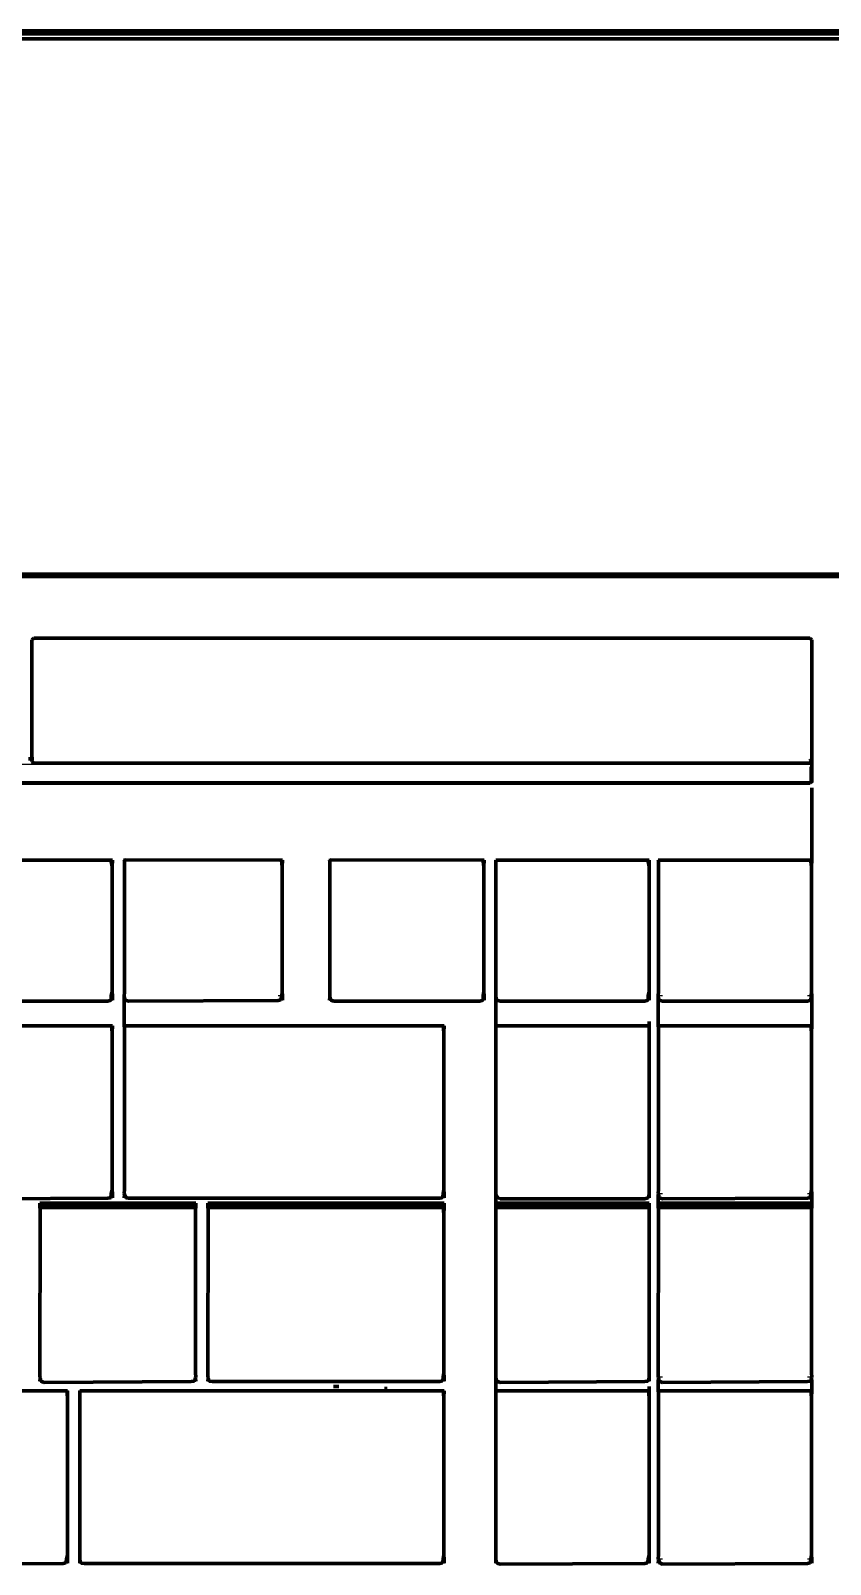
# Model space of a CAD drawing. Header units: millimetres. Extents: x 4307 to 31003, y 2809 to 20009.
# Drawn here: x 12785.8 to 12848.1, y 12669.8 to 12789.3 of the extents above; entities that cross this region are included whole.
import ezdxf

# ---------------------------------------------------------------- set-up
doc = ezdxf.new("R2010")
doc.units = ezdxf.units.MM
doc.layers.add('ProfileEdges', color=7, linetype='Continuous')

msp = doc.modelspace()

# ---------------------------------------------------------------- linework, layer by layer
for p, q in [((12846.47, 12732.13), (12644.7, 12732.13)), ((12846.47, 12732.23), (12846.47, 12732.13)), ((12846.47, 12731.94), (12846.47, 12730.8)), ((12644.7, 12730.8), (12846.47, 12730.8)), ((12792.06, 12714.13), (12792.15, 12714.13)), ((12805.06, 12714.13), (12805.34, 12714.13)), ((12805.34, 12714.13), (12805.41, 12714.13)), ((12821.02, 12714.13), (12821.11, 12714.13)), ((12833.88, 12714.13), (12833.96, 12714.13)), ((12834.65, 12714.13), (12834.99, 12714.13)), ((12846.27, 12714.13), (12846.56, 12714.13)), ((12846.56, 12714.13), (12846.61, 12714.13)), ((12780.16, 12713.79), (12792.06, 12713.79)), ((12792.06, 12713.79), (12792.15, 12713.79)), ((12793.08, 12713.79), (12793.16, 12713.79)), ((12793.16, 12713.79), (12805.06, 12713.75)), ((12805.28, 12713.81), (12805.41, 12713.79)), ((12809.07, 12713.79), (12809.16, 12713.79)), ((12809.16, 12713.79), (12821.02, 12713.79)), ((12821.02, 12713.79), (12821.11, 12713.79)), ((12822, 12713.79), (12822.08, 12713.79)), ((12822.08, 12713.79), (12833.88, 12713.79)), ((12833.88, 12713.79), (12833.96, 12713.79)), ((12834.65, 12713.79), (12834.73, 12713.79)), ((12834.73, 12713.79), (12846.53, 12713.79)), ((12846.53, 12713.79), (12846.61, 12713.79)), ((12792.15, 12698.73), (12792.06, 12698.73)), ((12817.9, 12698.73), (12817.99, 12698.73)), ((12833.88, 12698.73), (12833.96, 12698.73)), ((12834.65, 12698.73), (12834.99, 12698.73)), ((12846.27, 12698.73), (12846.54, 12698.73)), ((12846.54, 12698.73), (12846.61, 12698.73)), ((12791.81, 12698.39), (12791.96, 12698.39)), ((12792.02, 12698.41), (12792.15, 12698.39)), ((12793.08, 12698.39), (12793.21, 12698.41)), ((12793.27, 12698.39), (12793.42, 12698.39)), ((12817.65, 12698.39), (12817.8, 12698.39)), ((12817.86, 12698.41), (12817.99, 12698.39)), ((12822, 12698.39), (12822.12, 12698.41)), ((12822.12, 12698.41), (12822.16, 12698.39)), ((12822.16, 12698.39), (12822.19, 12698.39)), ((12833.62, 12698.39), (12833.88, 12698.39)), ((12833.88, 12698.39), (12833.96, 12698.39)), ((12834.65, 12698.39), (12834.73, 12698.39)), ((12834.73, 12698.39), (12834.99, 12698.39)), ((12846.27, 12698.39), (12846.42, 12698.39)), ((12846.48, 12698.41), (12846.61, 12698.39)), ((12798.55, 12684.44), (12798.64, 12684.44)), ((12817.9, 12684.44), (12817.99, 12684.44)), ((12833.87, 12684.44), (12833.96, 12684.44)), ((12834.65, 12684.44), (12834.99, 12684.44)), ((12846.27, 12684.44), (12846.61, 12684.44)), ((12786.5, 12684.1), (12786.58, 12684.1)), ((12786.58, 12684.1), (12798.3, 12684.07)), ((12798.55, 12684.1), (12798.64, 12684.1)), ((12799.58, 12684.1), (12799.67, 12684.1)), ((12817.86, 12684.12), (12817.99, 12684.1)), ((12822, 12684.1), (12822.08, 12684.1)), ((12822.08, 12684.1), (12833.62, 12684.07)), ((12833.88, 12684.1), (12833.96, 12684.1)), ((12834.65, 12684.1), (12834.73, 12684.1)), ((12834.73, 12684.1), (12846.27, 12684.07)), ((12846.53, 12684.1), (12846.61, 12684.1)), ((12776.73, 12669.93), (12788.33, 12669.9)), ((12788.54, 12669.95), (12788.67, 12669.93)), ((12788.67, 12670.27), (12788.58, 12670.27)), ((12789.61, 12670.27), (12789.69, 12670.27)), ((12789.61, 12669.93), (12789.69, 12669.93)), ((12817.86, 12669.95), (12817.99, 12669.93)), ((12817.9, 12670.27), (12817.99, 12670.27)), ((12822, 12669.93), (12822.08, 12669.93)), ((12822.08, 12669.93), (12833.62, 12669.9)), ((12833.83, 12669.95), (12833.96, 12669.93)), ((12833.88, 12670.27), (12833.96, 12670.27)), ((12834.65, 12670.27), (12834.99, 12670.27)), ((12834.65, 12669.93), (12834.78, 12669.95)), ((12834.81, 12669.93), (12846.27, 12669.9)), ((12846.27, 12670.27), (12846.54, 12670.27)), ((12846.48, 12669.95), (12846.61, 12669.93)), ((12846.54, 12670.27), (12846.61, 12670.27))]:
    msp.add_line(p, q)
at = {"layer": 'ProfileEdges', "lineweight": 211}
for p, q in [((13066.73, 12789.29), (12599.97, 12789.27)), ((13085.09, 12788.66), (12600.04, 12788.66)), ((12618.41, 12789.05), (13066.71, 12789.05)), ((12612.47, 12746.77), (12911.67, 12746.79)), ((12911.52, 12746.95), (12612.64, 12746.95)), ((12785.89, 12741.84), (12786.03, 12741.98)), ((12785.89, 12732.57), (12785.89, 12741.84)), ((12786.03, 12741.98), (12846.47, 12741.98)), ((12846.47, 12741.98), (12846.61, 12741.84)), ((12846.61, 12732.39), (12846.61, 12741.84)), ((12785.62, 12732.57), (12785.89, 12732.57)), ((12785.89, 12732.57), (12785.89, 12732.38)), ((12785.89, 12732.57), (12786.03, 12732.57)), ((12786.03, 12732.23), (12785.89, 12732.38)), ((12786.03, 12732.23), (12846.47, 12732.23)), ((12846.47, 12732.57), (12846.61, 12732.39)), ((12846.47, 12732.23), (12846.61, 12732.39)), ((12846.61, 12730.82), (12846.61, 12732.39)), ((12846.47, 12730.67), (12846.61, 12730.82)), ((12846.61, 12730.72), (12846.61, 12730.82)), ((12846.47, 12730.67), (12644.7, 12730.67)), ((12846.61, 12730.32), (12846.61, 12724.69)), ((12780.12, 12724.69), (12792.04, 12724.69)), ((12792.04, 12724.69), (12792.06, 12724.59)), ((12792.04, 12724.69), (12792.15, 12724.69)), ((12792.13, 12724.2), (12792.06, 12724.59)), ((12792.15, 12724.69), (12792.13, 12724.2)), ((12792.13, 12714.43), (12792.13, 12724.2)), ((12793.15, 12724.7), (12793.08, 12724.69)), ((12793.08, 12724.69), (12793.1, 12724.58)), ((12793.15, 12724.7), (12793.1, 12724.58)), ((12793.1, 12724.58), (12793.1, 12714.43)), ((12805.33, 12724.69), (12793.15, 12724.7)), ((12805.33, 12724.69), (12805.38, 12724.2)), ((12805.41, 12724.69), (12805.33, 12724.69)), ((12805.41, 12724.69), (12805.38, 12724.2)), ((12805.38, 12724.2), (12805.38, 12714.43)), ((12809.12, 12724.7), (12809.07, 12724.69)), ((12809.07, 12724.69), (12809.09, 12724.58)), ((12809.12, 12724.7), (12809.09, 12724.58)), ((12809.09, 12714.05), (12809.09, 12724.58)), ((12821, 12724.69), (12809.12, 12724.7)), ((12821, 12724.69), (12821.02, 12724.59)), ((12821.11, 12724.69), (12821, 12724.69)), ((12821.09, 12724.2), (12821.02, 12724.59)), ((12821.09, 12724.2), (12821.11, 12724.69)), ((12821.09, 12714.43), (12821.09, 12724.2)), ((12822.05, 12724.69), (12822, 12724.69)), ((12822, 12724.69), (12822.02, 12724.58)), ((12822.05, 12724.69), (12822.02, 12724.58)), ((12822.02, 12714.05), (12822.02, 12724.58)), ((12833.86, 12724.69), (12822.05, 12724.69)), ((12833.86, 12724.69), (12833.88, 12724.59)), ((12833.96, 12724.69), (12833.86, 12724.69)), ((12833.94, 12724.2), (12833.88, 12724.59)), ((12833.94, 12724.2), (12833.96, 12724.69)), ((12833.94, 12714.43), (12833.94, 12724.2)), ((12834.7, 12724.69), (12834.65, 12724.69)), ((12834.65, 12724.69), (12834.67, 12724.58)), ((12834.7, 12724.69), (12834.67, 12724.58)), ((12834.67, 12724.58), (12834.67, 12714.43)), ((12846.51, 12724.69), (12834.7, 12724.69)), ((12846.51, 12724.69), (12846.53, 12724.59)), ((12846.61, 12724.69), (12846.51, 12724.69)), ((12846.59, 12724.2), (12846.53, 12724.59)), ((12846.59, 12724.2), (12846.61, 12724.69)), ((12846.59, 12714.43), (12846.59, 12724.2)), ((12792.13, 12714.43), (12792.06, 12714.13)), ((12792.06, 12714.13), (12792.06, 12713.79)), ((12792.13, 12714.43), (12792.15, 12714.13)), ((12792.15, 12714.13), (12792.15, 12713.79)), ((12793.08, 12714.06), (12793.1, 12714.43)), ((12793.08, 12714.06), (12793.08, 12713.79)), ((12793.16, 12713.79), (12793.08, 12714.06)), ((12805.28, 12713.81), (12805.32, 12714.04)), ((12805.34, 12714.13), (12805.32, 12714.04)), ((12805.38, 12714.43), (12805.34, 12714.13)), ((12805.38, 12714.43), (12805.41, 12714.13)), ((12805.41, 12713.79), (12805.41, 12714.13)), ((12809.09, 12714.05), (12809.07, 12713.79)), ((12809.09, 12714.05), (12809.16, 12713.79)), ((12821.02, 12714.13), (12821.09, 12714.43)), ((12821.02, 12713.79), (12821.02, 12714.13)), ((12821.11, 12714.13), (12821.09, 12714.43)), ((12821.11, 12713.79), (12821.11, 12714.13)), ((12822.02, 12714.05), (12822, 12713.79)), ((12822.02, 12714.05), (12822.08, 12713.79)), ((12833.88, 12714.13), (12833.94, 12714.43)), ((12833.88, 12713.79), (12833.88, 12714.13)), ((12833.96, 12714.13), (12833.94, 12714.43)), ((12833.96, 12713.79), (12833.96, 12714.13)), ((12834.67, 12714.43), (12834.65, 12714.13)), ((12834.65, 12714.04), (12834.65, 12714.13)), ((12834.65, 12714.04), (12834.73, 12713.79)), ((12834.65, 12714.04), (12834.65, 12713.79)), ((12846.53, 12713.79), (12846.56, 12714.13)), ((12846.56, 12714.13), (12846.59, 12714.43)), ((12846.61, 12714.13), (12846.59, 12714.43)), ((12846.61, 12713.79), (12846.61, 12714.13)), ((12791.81, 12713.7), (12780.42, 12713.7)), ((12792.06, 12713.79), (12791.81, 12713.7)), ((12793.08, 12711.77), (12793.08, 12713.79)), ((12793.42, 12713.7), (12793.16, 12713.79)), ((12805.06, 12713.75), (12793.42, 12713.7)), ((12805.28, 12713.81), (12805.06, 12713.75)), ((12809.16, 12713.79), (12809.41, 12713.7)), ((12820.76, 12713.7), (12809.41, 12713.7)), ((12820.76, 12713.7), (12821.02, 12713.79)), ((12822, 12711.77), (12822, 12713.79)), ((12822.08, 12713.79), (12822.34, 12713.7)), ((12833.62, 12713.7), (12822.34, 12713.7)), ((12833.62, 12713.7), (12833.88, 12713.79)), ((12834.65, 12711.77), (12834.65, 12713.79)), ((12834.73, 12713.79), (12834.99, 12713.7)), ((12846.27, 12713.7), (12834.99, 12713.7)), ((12846.27, 12713.7), (12846.53, 12713.79)), ((12846.61, 12713.79), (12846.61, 12711.77)), ((12792.08, 12711.77), (12780.15, 12711.77)), ((12792.08, 12711.77), (12792.13, 12711.28)), ((12792.15, 12711.77), (12792.08, 12711.77)), ((12792.15, 12711.77), (12792.13, 12711.28)), ((12793.15, 12711.77), (12793.08, 12711.77)), ((12793.08, 12711.77), (12793.1, 12711.66)), ((12793.15, 12711.77), (12793.1, 12711.66)), ((12793.1, 12711.66), (12793.1, 12699.03)), ((12817.92, 12711.78), (12793.15, 12711.77)), ((12817.92, 12711.78), (12817.97, 12711.28)), ((12817.99, 12711.77), (12817.92, 12711.78)), ((12817.97, 12711.28), (12817.99, 12711.77)), ((12822.05, 12711.77), (12822, 12711.77)), ((12822, 12711.77), (12822.02, 12711.66)), ((12822.02, 12711.66), (12822.05, 12711.77)), ((12822.02, 12698.65), (12822.02, 12711.66)), ((12833.91, 12711.78), (12822.05, 12711.77)), ((12833.94, 12711.66), (12833.91, 12711.78)), ((12833.96, 12711.77), (12833.91, 12711.78)), ((12833.96, 12711.77), (12833.94, 12711.66)), ((12833.94, 12711.66), (12833.94, 12699.03)), ((12833.96, 12711.77), (12833.96, 12712.11)), ((12834.7, 12711.77), (12834.65, 12711.77)), ((12834.65, 12711.77), (12834.67, 12711.66)), ((12834.67, 12711.66), (12834.7, 12711.77)), ((12834.67, 12711.66), (12834.67, 12699.03)), ((12846.54, 12711.79), (12834.7, 12711.77)), ((12846.59, 12711.28), (12846.54, 12711.79)), ((12846.61, 12711.77), (12846.54, 12711.79)), ((12846.59, 12711.28), (12846.61, 12711.77)), ((12792.13, 12699.03), (12792.13, 12711.28)), ((12817.97, 12699.03), (12817.97, 12711.28)), ((12846.59, 12699.03), (12846.59, 12711.28)), ((12792.06, 12698.64), (12792.02, 12698.41)), ((12792.06, 12698.73), (12792.13, 12699.03)), ((12792.06, 12698.64), (12792.06, 12698.73)), ((12792.13, 12699.03), (12792.15, 12698.73)), ((12792.15, 12698.39), (12792.15, 12698.73)), ((12793.1, 12699.03), (12793.08, 12698.73)), ((12793.1, 12698.65), (12793.08, 12698.73)), ((12793.08, 12698.39), (12793.1, 12698.65)), ((12793.21, 12698.41), (12793.1, 12698.65)), ((12817.9, 12698.64), (12817.86, 12698.41)), ((12817.9, 12698.73), (12817.97, 12699.03)), ((12817.9, 12698.64), (12817.9, 12698.73)), ((12817.99, 12698.73), (12817.97, 12699.03)), ((12817.99, 12698.39), (12817.99, 12698.73)), ((12822.02, 12698.65), (12822, 12698.39)), ((12822.02, 12698.65), (12822.12, 12698.41)), ((12833.88, 12698.39), (12833.94, 12698.65)), ((12833.94, 12699.03), (12833.96, 12698.73)), ((12833.96, 12698.73), (12833.94, 12698.65)), ((12833.96, 12698.39), (12833.94, 12698.65)), ((12834.65, 12698.73), (12834.67, 12699.03)), ((12834.67, 12698.65), (12834.65, 12698.73)), ((12834.65, 12698.52), (12834.67, 12698.65)), ((12834.65, 12698.52), (12834.65, 12698.39)), ((12834.67, 12698.65), (12834.73, 12698.39)), ((12846.48, 12698.41), (12846.53, 12698.64)), ((12846.53, 12698.64), (12846.54, 12698.73)), ((12846.54, 12698.73), (12846.59, 12699.03)), ((12846.61, 12698.73), (12846.59, 12699.03)), ((12846.61, 12698.39), (12846.61, 12698.73)), ((12791.81, 12698.36), (12780.42, 12698.3)), ((12786.5, 12697.98), (12786.5, 12697.64)), ((12798.64, 12697.98), (12786.5, 12697.98)), ((12786.57, 12697.64), (12786.5, 12697.64)), ((12786.5, 12697.64), (12786.52, 12697.53)), ((12786.52, 12697.53), (12786.5, 12684.44)), ((12786.57, 12697.64), (12786.52, 12697.53)), ((12786.63, 12697.77), (12786.57, 12697.64)), ((12798.59, 12697.64), (12786.57, 12697.64)), ((12786.84, 12697.88), (12786.63, 12697.77)), ((12798.3, 12697.88), (12786.84, 12697.88)), ((12791.96, 12698.39), (12791.81, 12698.36)), ((12792.02, 12698.41), (12791.96, 12698.39)), ((12793.27, 12698.39), (12793.21, 12698.41)), ((12793.42, 12698.36), (12793.27, 12698.39)), ((12817.65, 12698.36), (12793.42, 12698.36)), ((12798.3, 12697.88), (12798.55, 12697.79)), ((12798.59, 12697.64), (12798.55, 12697.79)), ((12798.64, 12697.64), (12798.59, 12697.64)), ((12798.62, 12697.53), (12798.59, 12697.64)), ((12798.64, 12697.64), (12798.62, 12697.53)), ((12798.62, 12697.53), (12798.62, 12684.74)), ((12798.64, 12697.64), (12798.64, 12697.98)), ((12799.58, 12697.98), (12799.58, 12697.64)), ((12817.99, 12697.98), (12799.58, 12697.98)), ((12799.63, 12697.64), (12799.58, 12697.64)), ((12799.58, 12697.64), (12799.61, 12697.53)), ((12799.61, 12697.53), (12799.58, 12684.44)), ((12799.61, 12697.53), (12799.63, 12697.64)), ((12799.63, 12697.64), (12799.67, 12697.79)), ((12817.92, 12697.64), (12799.63, 12697.64)), ((12799.93, 12697.82), (12799.67, 12697.79)), ((12817.65, 12697.82), (12799.93, 12697.82)), ((12817.65, 12698.36), (12817.8, 12698.39)), ((12817.65, 12697.82), (12817.9, 12697.79)), ((12817.8, 12698.39), (12817.86, 12698.41)), ((12817.9, 12697.79), (12817.92, 12697.64)), ((12817.99, 12697.64), (12817.92, 12697.64)), ((12817.92, 12697.64), (12817.97, 12697.15)), ((12817.97, 12697.15), (12817.99, 12697.64)), ((12817.99, 12697.64), (12817.99, 12697.98)), ((12822, 12697.98), (12822, 12698.39)), ((12833.96, 12697.98), (12822, 12697.98)), ((12822, 12697.64), (12822, 12697.98)), ((12822.07, 12697.64), (12822, 12697.64)), ((12822, 12697.64), (12822.02, 12697.53)), ((12822.07, 12697.64), (12822.02, 12697.53)), ((12822.02, 12697.53), (12822.02, 12684.36)), ((12822.12, 12697.77), (12822.07, 12697.64)), ((12833.91, 12697.64), (12822.07, 12697.64)), ((12822.19, 12698.39), (12822.12, 12698.41)), ((12822.34, 12697.88), (12822.12, 12697.77)), ((12822.34, 12698.3), (12822.19, 12698.39)), ((12833.62, 12698.3), (12822.34, 12698.3)), ((12833.62, 12697.88), (12822.34, 12697.88)), ((12833.88, 12698.39), (12833.62, 12698.3)), ((12833.88, 12697.79), (12833.62, 12697.88)), ((12833.91, 12697.64), (12833.88, 12697.79)), ((12833.94, 12697.53), (12833.91, 12697.64)), ((12833.96, 12697.64), (12833.91, 12697.64)), ((12833.96, 12697.64), (12833.94, 12697.53)), ((12833.94, 12697.53), (12833.94, 12684.74)), ((12833.96, 12697.64), (12833.96, 12697.98)), ((12834.65, 12697.98), (12834.65, 12698.39)), ((12846.61, 12697.98), (12834.65, 12697.98)), ((12834.65, 12697.64), (12834.65, 12697.98)), ((12834.7, 12697.64), (12834.65, 12697.64)), ((12834.65, 12697.64), (12834.67, 12697.53)), ((12834.67, 12697.53), (12834.65, 12684.44)), ((12834.67, 12697.53), (12834.7, 12697.64)), ((12834.7, 12697.64), (12834.73, 12697.79)), ((12846.56, 12697.64), (12834.7, 12697.64)), ((12834.99, 12698.3), (12834.73, 12698.39)), ((12834.73, 12697.79), (12834.99, 12697.88)), ((12846.27, 12698.36), (12834.99, 12698.3)), ((12846.27, 12697.88), (12834.99, 12697.88)), ((12846.42, 12698.39), (12846.27, 12698.36)), ((12846.53, 12697.79), (12846.27, 12697.88)), ((12846.48, 12698.41), (12846.42, 12698.39)), ((12846.56, 12697.64), (12846.53, 12697.79)), ((12846.59, 12697.53), (12846.56, 12697.64)), ((12846.61, 12697.64), (12846.56, 12697.64)), ((12846.59, 12697.53), (12846.61, 12697.64)), ((12846.59, 12697.53), (12846.59, 12684.74)), ((12846.61, 12698.39), (12846.61, 12697.98)), ((12846.61, 12697.98), (12846.61, 12697.64)), ((12817.97, 12697.15), (12817.97, 12684.74)), ((12786.52, 12684.36), (12786.5, 12684.44)), ((12786.5, 12684.1), (12786.52, 12684.36)), ((12786.52, 12684.36), (12786.58, 12684.1)), ((12798.55, 12684.1), (12798.62, 12684.36)), ((12798.62, 12684.74), (12798.64, 12684.44)), ((12798.64, 12684.44), (12798.62, 12684.36)), ((12798.64, 12684.1), (12798.62, 12684.36)), ((12799.61, 12684.36), (12799.58, 12684.44)), ((12799.58, 12684.1), (12799.61, 12684.36)), ((12799.61, 12684.36), (12799.67, 12684.1)), ((12817.9, 12684.35), (12817.86, 12684.12)), ((12817.97, 12684.74), (12817.9, 12684.44)), ((12817.9, 12684.44), (12817.9, 12684.35)), ((12817.99, 12684.44), (12817.97, 12684.74)), ((12817.99, 12684.1), (12817.99, 12684.44)), ((12822.02, 12684.36), (12822, 12684.1)), ((12822.02, 12684.36), (12822.08, 12684.1)), ((12833.88, 12684.1), (12833.94, 12684.36)), ((12833.94, 12684.74), (12833.96, 12684.44)), ((12833.96, 12684.44), (12833.94, 12684.36)), ((12833.96, 12684.1), (12833.94, 12684.36)), ((12834.67, 12684.36), (12834.65, 12684.44)), ((12834.65, 12684.1), (12834.67, 12684.36)), ((12834.67, 12684.36), (12834.73, 12684.1)), ((12846.53, 12684.1), (12846.59, 12684.36)), ((12846.59, 12684.74), (12846.61, 12684.44)), ((12846.61, 12684.44), (12846.59, 12684.36)), ((12846.61, 12684.1), (12846.59, 12684.36)), ((12788.6, 12683.35), (12776.71, 12683.35)), ((12786.58, 12684.1), (12786.84, 12684.01)), ((12798.3, 12684.07), (12786.84, 12684.01)), ((12788.6, 12683.35), (12788.6, 12683.38)), ((12788.65, 12682.86), (12788.6, 12683.35)), ((12788.67, 12683.35), (12788.6, 12683.35)), ((12788.67, 12683.35), (12788.65, 12682.86)), ((12789.68, 12683.35), (12789.61, 12683.35)), ((12789.61, 12683.35), (12789.63, 12683.23)), ((12789.63, 12683.23), (12789.68, 12683.35)), ((12789.63, 12683.23), (12789.63, 12670.57)), ((12817.92, 12683.35), (12789.68, 12683.35)), ((12798.55, 12684.1), (12798.3, 12684.07)), ((12799.67, 12684.1), (12799.93, 12684.07)), ((12817.65, 12684.07), (12799.93, 12684.07)), ((12809.79, 12683.69), (12809.37, 12683.69)), ((12813.56, 12683.53), (12813.33, 12683.53)), ((12817.65, 12684.07), (12817.86, 12684.12)), ((12817.92, 12683.35), (12817.97, 12682.86)), ((12817.99, 12683.35), (12817.92, 12683.35)), ((12817.97, 12682.86), (12817.99, 12683.35)), ((12822, 12684.1), (12822, 12683.35)), ((12822.07, 12683.35), (12822, 12683.35)), ((12822, 12683.35), (12822.02, 12683.23)), ((12822.07, 12683.35), (12822.02, 12683.23)), ((12822.02, 12670.19), (12822.02, 12683.23)), ((12833.89, 12683.35), (12822.07, 12683.35)), ((12822.08, 12684.1), (12822.34, 12684.01)), ((12833.62, 12684.07), (12822.34, 12684.01)), ((12833.88, 12684.1), (12833.62, 12684.07)), ((12833.94, 12682.86), (12833.89, 12683.35)), ((12833.96, 12683.35), (12833.89, 12683.35)), ((12833.94, 12682.86), (12833.96, 12683.35)), ((12833.96, 12683.35), (12833.96, 12683.69)), ((12834.65, 12684.1), (12834.65, 12683.35)), ((12834.72, 12683.35), (12834.65, 12683.35)), ((12834.65, 12683.35), (12834.67, 12683.23)), ((12834.67, 12683.23), (12834.72, 12683.35)), ((12834.67, 12683.23), (12834.67, 12670.57)), ((12846.54, 12683.36), (12834.72, 12683.35)), ((12834.73, 12684.1), (12834.99, 12684.01)), ((12846.27, 12684.07), (12834.99, 12684.01)), ((12846.53, 12684.1), (12846.27, 12684.07)), ((12846.59, 12682.86), (12846.54, 12683.36)), ((12846.61, 12683.35), (12846.54, 12683.36)), ((12846.59, 12682.86), (12846.61, 12683.35)), ((12846.61, 12683.35), (12846.61, 12684.1)), ((12788.65, 12682.86), (12788.65, 12670.57)), ((12817.97, 12670.57), (12817.97, 12682.86)), ((12833.94, 12670.57), (12833.94, 12682.86)), ((12846.59, 12670.57), (12846.59, 12682.86)), ((12788.33, 12669.9), (12776.98, 12669.84)), ((12788.54, 12669.95), (12788.33, 12669.9)), ((12788.54, 12669.95), (12788.58, 12670.18)), ((12788.65, 12670.57), (12788.58, 12670.27)), ((12788.58, 12670.27), (12788.58, 12670.18)), ((12788.65, 12670.57), (12788.67, 12670.27)), ((12788.67, 12669.93), (12788.67, 12670.27)), ((12789.61, 12670.27), (12789.63, 12670.57)), ((12789.63, 12670.19), (12789.61, 12670.27)), ((12789.61, 12669.93), (12789.63, 12670.19)), ((12789.63, 12670.19), (12789.69, 12669.93)), ((12789.95, 12669.9), (12789.69, 12669.93)), ((12817.65, 12669.9), (12789.95, 12669.9)), ((12817.65, 12669.9), (12817.86, 12669.95)), ((12817.86, 12669.95), (12817.9, 12670.18)), ((12817.9, 12670.27), (12817.97, 12670.57)), ((12817.9, 12670.18), (12817.9, 12670.27)), ((12817.99, 12670.27), (12817.97, 12670.57)), ((12817.99, 12669.93), (12817.99, 12670.27)), ((12822.02, 12670.19), (12822, 12669.93)), ((12822.02, 12670.19), (12822.08, 12669.93)), ((12822.08, 12669.93), (12822.34, 12669.84)), ((12833.62, 12669.9), (12822.34, 12669.84)), ((12833.83, 12669.95), (12833.62, 12669.9)), ((12833.88, 12670.18), (12833.83, 12669.95)), ((12833.88, 12670.27), (12833.94, 12670.57)), ((12833.88, 12670.18), (12833.88, 12670.27)), ((12833.96, 12670.27), (12833.94, 12670.57)), ((12833.96, 12669.93), (12833.96, 12670.27)), ((12834.65, 12670.27), (12834.67, 12670.57)), ((12834.67, 12670.19), (12834.65, 12670.27)), ((12834.67, 12670.19), (12834.65, 12669.93)), ((12834.78, 12669.95), (12834.67, 12670.19)), ((12834.81, 12669.93), (12834.78, 12669.95)), ((12834.99, 12669.84), (12834.81, 12669.93)), ((12846.27, 12669.9), (12834.99, 12669.84)), ((12846.48, 12669.95), (12846.27, 12669.9)), ((12846.48, 12669.95), (12846.53, 12670.18)), ((12846.54, 12670.27), (12846.53, 12670.18)), ((12846.59, 12670.57), (12846.54, 12670.27)), ((12846.61, 12670.27), (12846.59, 12670.57)), ((12846.61, 12669.93), (12846.61, 12670.27))]:
    msp.add_line(p, q, dxfattribs=at)

doc.saveas('drawing.dxf')
